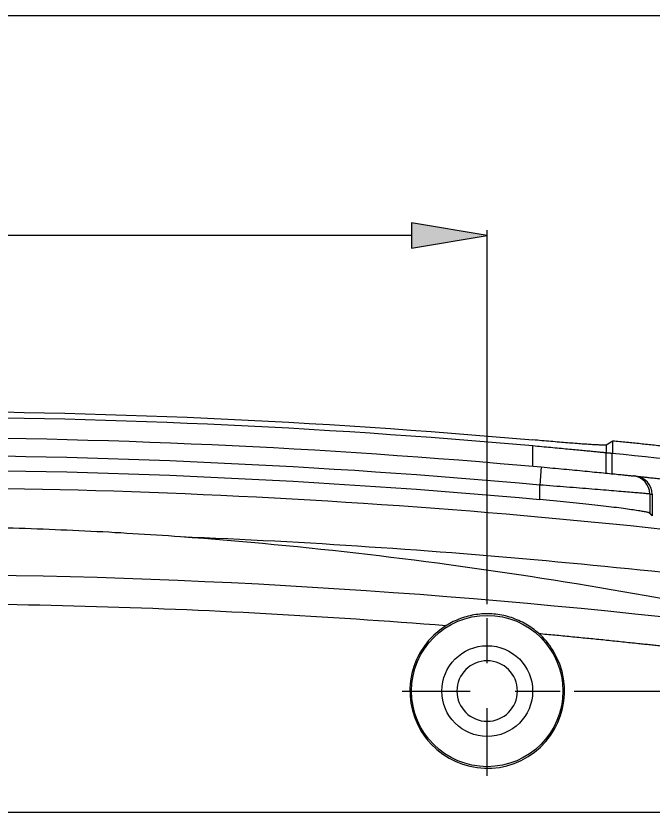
# Model space of a CAD drawing. Header units: inches. Extents: x 0 to 40, y 35.9 to 64.1.
# Drawn here: x 27.098 to 28.512, y 52.563 to 54.334 of the extents above; entities that cross this region are included whole.
import ezdxf

# ---------------------------------------------------------------- set-up
doc = ezdxf.new("R2010")
doc.units = ezdxf.units.IN
doc.header["$MEASUREMENT"] = 0
doc.linetypes.add('AI-Linetype-20', pattern=[0.326414, 0.151181, -0.058411, 0.058411, -0.058411])
doc.linetypes.add('AI-Linetype-21', pattern=[0.326414, 0.151181, -0.058411, 0.058411, -0.058411])
doc.layers.add('2', color=7, linetype='Continuous')

# ---------------------------------------------------------------- blocks, each defined once
blk = doc.blocks.new('block 1932')
at = {"layer": '2', "color": 7, "lineweight": 18, "true_color": 0xffffff}
blk.add_lwpolyline([(28.5124, 53.2705), (28.5124, 53.2227)], dxfattribs=at)
blk = doc.blocks.new('block 1979')
at = {"layer": '2', "color": 7, "lineweight": 18, "true_color": 0xffffff}
blk.add_lwpolyline([(28.2476, 53.3328), (28.2476, 53.3785)], dxfattribs=at)
blk = doc.blocks.new('block 2008')
at = {"layer": '2', "color": 7, "lineweight": 18, "true_color": 0xffffff}
blk.add_lwpolyline([(28.2627, 53.2589), (28.2627, 53.2909)], dxfattribs=at)
blk = doc.blocks.new('block 2009')
at = {"layer": '2', "color": 7, "lineweight": 18, "true_color": 0xffffff}
blk.add_lwpolyline([(28.4251, 53.3616), (28.4251, 53.3896)], dxfattribs=at)
blk = doc.blocks.new('block 2017')
at = {"layer": '2', "color": 7, "lineweight": 18, "true_color": 0xffffff}
blk.add_lwpolyline([(24.9489, 52.5634), (28.6508, 52.5634)], dxfattribs=at)
blk = doc.blocks.new('block 2094')
at = {"layer": '2', "color": 7, "lineweight": 18, "true_color": 0xffffff}
blk.add_lwpolyline([(28.2663, 53.3311), (28.2627, 53.2909)], dxfattribs=at)
blk = doc.blocks.new('block 2195')
at = {"layer": '2', "color": 7, "lineweight": 18, "true_color": 0xffffff}
blk.add_lwpolyline([(28.4105, 53.3174), (28.4105, 53.3631)], dxfattribs=at)
blk = doc.blocks.new('block 2196')
at = {"layer": '2', "color": 7, "lineweight": 18, "true_color": 0xffffff}
blk.add_lwpolyline([(28.4105, 53.38), (28.4105, 53.3631)], dxfattribs=at)
blk = doc.blocks.new('block 2197')
at = {"layer": '2', "color": 7, "lineweight": 18, "true_color": 0xffffff}
blk.add_lwpolyline([(28.5072, 53.2711), (28.5072, 53.2285)], dxfattribs=at)
blk = doc.blocks.new('block 2205')
at = {"layer": '2', "color": 7, "lineweight": 18, "true_color": 0xffffff}
blk.add_lwpolyline([(28.424, 53.316), (28.424, 53.3618)], dxfattribs=at)
blk = doc.blocks.new('block 2273')
at = {"layer": '2', "color": 7, "lineweight": 18, "true_color": 0xffffff}
blk.add_open_spline([(28.3143, 52.8327), (28.3143, 52.9256), (28.239, 53.001), (28.146, 53.001), (28.0531, 53.001), (27.9778, 52.9256), (27.9778, 52.8327), (27.9778, 52.7397), (28.0531, 52.6644), (28.146, 52.6644), (28.239, 52.6644), (28.3143, 52.7397), (28.3143, 52.8327), (28.3143, 52.8327), (28.3143, 52.8327), (28.3143, 52.8327)], degree=3, knots=[0, 0, 0, 0, 1, 1, 1, 2, 2, 2, 3, 3, 3, 4, 4, 4, 5, 5, 5, 5], dxfattribs=at)
blk = doc.blocks.new('block 2303')
at = {"layer": '2', "color": 7, "lineweight": 18, "true_color": 0xffffff}
blk.add_open_spline([(25.3521, 53.3912), (26.3154, 53.4772), (27.2843, 53.4772), (28.2476, 53.3912)], degree=3, dxfattribs=at)
blk = doc.blocks.new('block 2324')
at = {"layer": '2', "color": 7, "lineweight": 18, "true_color": 0xffffff}
blk.add_open_spline([(28.247, 52.8327), (28.247, 52.8884), (28.2018, 52.9336), (28.146, 52.9336), (28.0903, 52.9336), (28.0451, 52.8884), (28.0451, 52.8327), (28.0451, 52.7769), (28.0903, 52.7317), (28.146, 52.7317), (28.2018, 52.7317), (28.247, 52.7769), (28.247, 52.8327), (28.247, 52.8327), (28.247, 52.8327), (28.247, 52.8327)], degree=3, knots=[0, 0, 0, 0, 1, 1, 1, 2, 2, 2, 3, 3, 3, 4, 4, 4, 5, 5, 5, 5], dxfattribs=at)
blk = doc.blocks.new('block 2334')
at = {"layer": '2', "color": 7, "lineweight": 18, "true_color": 0xffffff}
blk.add_open_spline([(28.0551, 52.9784), (27.9746, 52.9282), (27.9501, 52.8223), (28.0003, 52.7418), (28.0505, 52.6612), (28.1565, 52.6367), (28.237, 52.6869), (28.3174, 52.7371), (28.342, 52.8431), (28.2918, 52.9236), (28.2832, 52.9374), (28.2727, 52.9499), (28.2605, 52.9608)], degree=3, knots=[0, 0, 0, 0, 1, 1, 1, 2, 2, 2, 3, 3, 3, 4, 4, 4, 4], dxfattribs=at)
blk = doc.blocks.new('block 2338')
at = {"layer": '2', "color": 7, "lineweight": 18, "true_color": 0xffffff}
blk.add_open_spline([(25.3521, 53.3785), (26.3154, 53.4645), (27.2843, 53.4645), (28.2476, 53.3785)], degree=3, dxfattribs=at)
blk = doc.blocks.new('block 2339')
at = {"layer": '2', "color": 7, "lineweight": 18, "true_color": 0xffffff}
blk.add_open_spline([(25.3334, 53.3311), (26.309, 53.4196), (27.2907, 53.4196), (28.2663, 53.3311)], degree=3, dxfattribs=at)
blk = doc.blocks.new('block 2340')
at = {"layer": '2', "color": 7, "lineweight": 18, "true_color": 0xffffff}
blk.add_open_spline([(28.2627, 53.2909), (27.2895, 53.3792), (26.3103, 53.3792), (25.3371, 53.2909)], degree=3, dxfattribs=at)
blk = doc.blocks.new('block 2369')
at = {"layer": '2', "color": 7, "lineweight": 18, "true_color": 0xffffff}
blk.add_open_spline([(28.424, 53.3618), (28.5554, 53.3486), (28.6866, 53.3338), (28.8176, 53.3174)], degree=3, dxfattribs=at)
blk = doc.blocks.new('block 2371')
at = {"layer": '2', "color": 7, "lineweight": 18, "true_color": 0xffffff}
blk.add_open_spline([(25.3371, 53.2589), (26.3102, 53.3473), (27.2895, 53.3473), (28.2627, 53.2589)], degree=3, dxfattribs=at)
blk = doc.blocks.new('block 2375')
at = {"layer": '2', "color": 7, "lineweight": 18, "true_color": 0xffffff}
blk.add_open_spline([(28.7122, 52.9769), (27.4419, 53.1305), (26.1578, 53.1305), (24.8875, 52.9769)], degree=3, dxfattribs=at)
blk = doc.blocks.new('block 2389')
at = {"layer": '2', "color": 7, "lineweight": 18, "true_color": 0xffffff}
blk.add_open_spline([(28.0787, 52.8327), (28.0787, 52.8698), (28.1088, 52.9), (28.146, 52.9), (28.1832, 52.9), (28.2133, 52.8698), (28.2133, 52.8327), (28.2133, 52.7955), (28.1832, 52.7654), (28.146, 52.7654), (28.1088, 52.7654), (28.0787, 52.7955), (28.0787, 52.8327), (28.0787, 52.8327), (28.0787, 52.8327), (28.0787, 52.8327)], degree=3, knots=[0, 0, 0, 0, 1, 1, 1, 2, 2, 2, 3, 3, 3, 4, 4, 4, 5, 5, 5, 5], dxfattribs=at)
blk = doc.blocks.new('block 2428')
at = {"layer": '2', "color": 7, "lineweight": 18, "true_color": 0xffffff}
blk.add_open_spline([(28.5072, 53.2711), (28.5072, 53.2918), (28.4915, 53.3091), (28.4709, 53.3112)], degree=3, dxfattribs=at)
blk = doc.blocks.new('block 2430')
at = {"layer": '2', "color": 7, "lineweight": 18, "true_color": 0xffffff}
blk.add_open_spline([(28.5124, 53.2705), (28.5124, 53.2912), (28.4967, 53.3086), (28.4762, 53.3107)], degree=3, dxfattribs=at)
blk = doc.blocks.new('block 2438')
at = {"layer": '2', "color": 7, "lineweight": 18, "true_color": 0xffffff}
blk.add_open_spline([(28.4105, 53.38), (28.4154, 53.3832), (28.4202, 53.3864), (28.4251, 53.3896)], degree=3, dxfattribs=at)
blk = doc.blocks.new('block 2565')
at = {"layer": '2', "color": 7, "lineweight": 18, "true_color": 0xffffff}
blk.add_lwpolyline([(26.7998, 53.2858), (26.8396, 53.2856), (26.8793, 53.2853), (26.919, 53.2851), (26.9587, 53.2847), (26.9984, 53.2843), (27.0381, 53.2839), (27.0778, 53.2833), (27.1175, 53.2827), (27.1572, 53.2819), (27.1969, 53.2811), (27.2366, 53.2801), (27.2763, 53.2789), (27.316, 53.2777), (27.3557, 53.2764), (27.3954, 53.275), (27.4351, 53.2734), (27.4747, 53.2718), (27.5144, 53.2701), (27.5541, 53.2683), (27.5937, 53.2664), (27.6334, 53.2645), (27.673, 53.2624), (27.7127, 53.2602), (27.7523, 53.258), (27.792, 53.2556), (27.8316, 53.2531), (27.8712, 53.2506), (27.9108, 53.2479), (27.9504, 53.2451), (27.99, 53.2423), (28.0296, 53.2393), (28.0692, 53.2363), (28.1087, 53.2332), (28.1483, 53.2299), (28.1878, 53.2266), (28.2274, 53.2232), (28.2669, 53.2197), (28.3064, 53.2161), (28.3459, 53.2124), (28.3854, 53.2086), (28.4249, 53.2046), (28.4644, 53.2006), (28.5038, 53.1964), (28.5433, 53.1921), (28.5827, 53.1877), (28.6221, 53.1833), (28.6615, 53.1788), (28.7009, 53.1743), (28.7403, 53.1697), (28.7797, 53.1651)], dxfattribs=at)
blk = doc.blocks.new('block 2576')
at = {"layer": '2', "color": 7, "lineweight": 18, "true_color": 0xffffff}
blk.add_lwpolyline([(28.5072, 53.2285), (28.5068, 53.2287), (28.5063, 53.229), (28.5054, 53.2293), (28.5044, 53.2296), (28.5031, 53.2299), (28.5016, 53.2303), (28.4999, 53.2307), (28.4979, 53.231), (28.4958, 53.2315), (28.4934, 53.2319), (28.4907, 53.2324), (28.4879, 53.2329), (28.4849, 53.2334), (28.4816, 53.2339), (28.4782, 53.2344), (28.4745, 53.235), (28.4707, 53.2355), (28.4667, 53.2361), (28.4624, 53.2367), (28.458, 53.2373), (28.4534, 53.238), (28.4486, 53.2386), (28.4437, 53.2393), (28.4385, 53.2399), (28.4332, 53.2406), (28.4278, 53.2413), (28.4221, 53.242), (28.4163, 53.2427), (28.4104, 53.2434), (28.4043, 53.2442), (28.3981, 53.2449), (28.3918, 53.2456), (28.3853, 53.2464), (28.3787, 53.2471), (28.372, 53.2478), (28.3653, 53.2486), (28.3584, 53.2493), (28.3514, 53.2501), (28.3443, 53.2508), (28.3372, 53.2516), (28.33, 53.2523), (28.3226, 53.2531), (28.3153, 53.2538), (28.3079, 53.2546), (28.3005, 53.2553), (28.293, 53.256), (28.2854, 53.2567), (28.2779, 53.2575), (28.2702, 53.2582), (28.2627, 53.2589)], dxfattribs=at)
blk = doc.blocks.new('block 2627')
at = {"layer": '2', "color": 7, "lineweight": 18, "true_color": 0xffffff}
blk.add_open_spline([(28.5124, 53.2227), (28.5123, 53.2228), (28.5122, 53.2229), (28.5122, 53.2229), (28.5121, 53.223), (28.512, 53.2232), (28.512, 53.2232), (28.5119, 53.2233), (28.5117, 53.2234), (28.5117, 53.2234), (28.5116, 53.2235), (28.5115, 53.2236), (28.5115, 53.2236), (28.5114, 53.2237), (28.5113, 53.2238), (28.5113, 53.2238), (28.5112, 53.224), (28.5111, 53.2241), (28.5111, 53.2241), (28.511, 53.2242), (28.5109, 53.2243), (28.5109, 53.2243), (28.5108, 53.2244), (28.5107, 53.2246), (28.5107, 53.2246), (28.5106, 53.2247), (28.5105, 53.2248), (28.5105, 53.2248), (28.5104, 53.2249), (28.5103, 53.225), (28.5103, 53.225), (28.5102, 53.2251), (28.5101, 53.2252), (28.5101, 53.2252), (28.51, 53.2253), (28.5099, 53.2255), (28.5099, 53.2255), (28.5097, 53.2256), (28.5096, 53.2257), (28.5096, 53.2257), (28.5095, 53.2258), (28.5094, 53.2259), (28.5094, 53.2259), (28.5093, 53.2261), (28.5092, 53.2262), (28.5092, 53.2262), (28.5091, 53.2263), (28.509, 53.2264), (28.509, 53.2264), (28.5089, 53.2265), (28.5088, 53.2266), (28.5088, 53.2266), (28.5087, 53.2267), (28.5086, 53.2269), (28.5086, 53.2269), (28.5085, 53.227), (28.5084, 53.2271), (28.5084, 53.2271), (28.5083, 53.2272), (28.5082, 53.2273), (28.5082, 53.2273), (28.5081, 53.2274), (28.508, 53.2276), (28.508, 53.2276), (28.5079, 53.2277), (28.5078, 53.2278), (28.5078, 53.2278), (28.5077, 53.2279), (28.5076, 53.228), (28.5076, 53.228), (28.5075, 53.2281), (28.5074, 53.2282), (28.5074, 53.2282), (28.5073, 53.2284), (28.5072, 53.2285), (28.5072, 53.2285)], degree=3, knots=[0, 0, 0, 0, 1, 1, 1, 2, 2, 2, 3, 3, 3, 4, 4, 4, 5, 5, 5, 6, 6, 6, 7, 7, 7, 8, 8, 8, 9, 9, 9, 10, 10, 10, 11, 11, 11, 12, 12, 12, 13, 13, 13, 14, 14, 14, 15, 15, 15, 16, 16, 16, 17, 17, 17, 18, 18, 18, 19, 19, 19, 20, 20, 20, 21, 21, 21, 22, 22, 22, 23, 23, 23, 24, 24, 24, 25, 25, 25, 25], dxfattribs=at)
blk = doc.blocks.new('block 2648')
at = {"layer": '2', "color": 7, "lineweight": 18, "true_color": 0xffffff}
blk.add_lwpolyline([(26.7998, 53.0282), (26.825, 53.0282), (26.8501, 53.0281), (26.8753, 53.028), (26.9004, 53.0279), (26.9255, 53.0277), (26.9506, 53.0275), (26.9758, 53.0272), (27.0009, 53.0269), (27.026, 53.0266), (27.0512, 53.0262), (27.0763, 53.0258), (27.1014, 53.0253), (27.1265, 53.0248), (27.1517, 53.0243), (27.1768, 53.0237), (27.2019, 53.0231), (27.227, 53.0224), (27.2522, 53.0217), (27.2773, 53.021), (27.3024, 53.0202), (27.3275, 53.0194), (27.3526, 53.0186), (27.3777, 53.0177), (27.4028, 53.0167), (27.428, 53.0157), (27.4531, 53.0147), (27.4782, 53.0137), (27.5033, 53.0126), (27.5284, 53.0115), (27.5535, 53.0103), (27.5786, 53.0091), (27.6037, 53.0078), (27.6288, 53.0065), (27.6539, 53.0052), (27.679, 53.0038), (27.7041, 53.0024), (27.7292, 53.0009), (27.7543, 52.9995), (27.7794, 52.9979), (27.8044, 52.9964), (27.8295, 52.9947), (27.8546, 52.9931), (27.8796, 52.9914), (27.9047, 52.9897), (27.9298, 52.9879), (27.9548, 52.9861), (27.9799, 52.9842), (28.005, 52.9823), (28.0301, 52.9804), (28.0551, 52.9784)], dxfattribs=at)
blk = doc.blocks.new('block 2658')
at = {"layer": '2', "color": 7, "lineweight": 18, "true_color": 0xffffff}
blk.add_lwpolyline([(28.2605, 52.9608), (28.2649, 52.9604), (28.2694, 52.9599), (28.2738, 52.9595), (28.2783, 52.9591), (28.2827, 52.9587), (28.2872, 52.9583), (28.2916, 52.9579), (28.2961, 52.9575), (28.3005, 52.957), (28.3049, 52.9566), (28.3094, 52.9562), (28.3138, 52.9558), (28.3183, 52.9553), (28.3227, 52.9549), (28.3272, 52.9545), (28.3316, 52.954), (28.336, 52.9536), (28.3405, 52.9532), (28.3449, 52.9527), (28.3494, 52.9523), (28.3538, 52.9519), (28.3583, 52.9514), (28.3627, 52.951), (28.3671, 52.9506), (28.3716, 52.9501), (28.376, 52.9497), (28.3805, 52.9492), (28.3849, 52.9488), (28.3893, 52.9483), (28.3938, 52.9479), (28.3982, 52.9474), (28.4027, 52.947), (28.4071, 52.9465), (28.4115, 52.9461), (28.416, 52.9456), (28.4204, 52.9452), (28.4249, 52.9447), (28.4293, 52.9443), (28.4338, 52.9438), (28.4382, 52.9433), (28.4426, 52.9429), (28.447, 52.9424), (28.4515, 52.942), (28.4559, 52.9415), (28.4604, 52.941), (28.4648, 52.9406), (28.4693, 52.9401), (28.4737, 52.9396), (28.4781, 52.9392), (28.4826, 52.9387)], dxfattribs=at)
blk = doc.blocks.new('block 2674')
at = {"layer": '2', "color": 7, "lineweight": 18, "true_color": 0xffffff}
blk.add_lwpolyline([(28.4826, 52.9387), (28.4858, 52.9383), (28.4891, 52.938), (28.4924, 52.9376), (28.4957, 52.9373), (28.4989, 52.9369), (28.5022, 52.9366), (28.5054, 52.9362), (28.5087, 52.9359), (28.512, 52.9355), (28.5153, 52.9352), (28.5185, 52.9348), (28.5218, 52.9344), (28.525, 52.9341), (28.5283, 52.9337), (28.5316, 52.9334), (28.5349, 52.933), (28.5381, 52.9327), (28.5414, 52.9323), (28.5446, 52.9319), (28.5479, 52.9316), (28.5512, 52.9312), (28.5545, 52.9308), (28.5577, 52.9305), (28.561, 52.9301), (28.5643, 52.9298), (28.5675, 52.9294), (28.5708, 52.929), (28.5741, 52.9287), (28.5773, 52.9283), (28.5806, 52.9279), (28.5839, 52.9276), (28.5871, 52.9272), (28.5904, 52.9268), (28.5937, 52.9264), (28.5969, 52.9261), (28.6002, 52.9257), (28.6035, 52.9253), (28.6067, 52.9249), (28.61, 52.9246), (28.6133, 52.9242), (28.6165, 52.9238), (28.6198, 52.9234), (28.6231, 52.9231), (28.6263, 52.9227), (28.6296, 52.9223), (28.6328, 52.9219), (28.6361, 52.9215), (28.6394, 52.9212), (28.6427, 52.9208), (28.6459, 52.9204)], dxfattribs=at)
blk = doc.blocks.new('block 2679')
at = {"layer": '2', "color": 7, "lineweight": 18, "true_color": 0xffffff}
blk.add_lwpolyline([(28.2605, 52.9608), (28.2571, 52.9637), (28.2537, 52.9665), (28.2502, 52.9693), (28.2467, 52.9719), (28.2431, 52.9745), (28.2394, 52.9769), (28.2357, 52.9793), (28.2319, 52.9815), (28.228, 52.9837), (28.2241, 52.9857), (28.2202, 52.9877), (28.2162, 52.9895), (28.2121, 52.9913), (28.2081, 52.9929), (28.2039, 52.9945), (28.1998, 52.9959), (28.1955, 52.9972), (28.1913, 52.9985), (28.187, 52.9996), (28.1827, 53.0006), (28.1783, 53.0015), (28.174, 53.0023), (28.1696, 53.0029), (28.1652, 53.0035), (28.1608, 53.0039), (28.1563, 53.0043), (28.1519, 53.0045), (28.1474, 53.0046), (28.143, 53.0045), (28.1386, 53.0044), (28.1341, 53.0041), (28.1298, 53.0038), (28.1253, 53.0033), (28.121, 53.0027), (28.1166, 53.002), (28.1123, 53.0012), (28.108, 53.0003), (28.1037, 52.9992), (28.0994, 52.9981), (28.0952, 52.9968), (28.091, 52.9955), (28.0869, 52.994), (28.0828, 52.9924), (28.0787, 52.9907), (28.0746, 52.9889), (28.0706, 52.987), (28.0667, 52.9851), (28.0628, 52.9829), (28.0589, 52.9807), (28.0551, 52.9784)], dxfattribs=at)
blk = doc.blocks.new('block 2705')
at = {"layer": '2', "color": 7, "lineweight": 18, "true_color": 0xffffff}
blk.add_lwpolyline([(28.5072, 53.2711), (28.5068, 53.2711), (28.5063, 53.2711), (28.5054, 53.2712), (28.5044, 53.2713), (28.5031, 53.2714), (28.5016, 53.2715), (28.4999, 53.2717), (28.4979, 53.2719), (28.4958, 53.2721), (28.4934, 53.2723), (28.4907, 53.2725), (28.4879, 53.2727), (28.4848, 53.273), (28.4816, 53.2733), (28.4782, 53.2736), (28.4745, 53.2739), (28.4706, 53.2742), (28.4666, 53.2745), (28.4624, 53.2749), (28.458, 53.2753), (28.4534, 53.2756), (28.4486, 53.2761), (28.4436, 53.2765), (28.4384, 53.2769), (28.4331, 53.2774), (28.4277, 53.2778), (28.422, 53.2783), (28.4162, 53.2787), (28.4103, 53.2792), (28.4042, 53.2797), (28.398, 53.2802), (28.3917, 53.2807), (28.3852, 53.2813), (28.3786, 53.2818), (28.3719, 53.2823), (28.3652, 53.2829), (28.3583, 53.2834), (28.3513, 53.284), (28.3442, 53.2846), (28.3371, 53.2851), (28.3299, 53.2857), (28.3226, 53.2863), (28.3153, 53.2868), (28.3079, 53.2874), (28.3004, 53.288), (28.2929, 53.2886), (28.2854, 53.2892), (28.2778, 53.2897), (28.2702, 53.2903), (28.2627, 53.2909)], dxfattribs=at)
blk = doc.blocks.new('block 2710')
at = {"layer": '2', "color": 7, "lineweight": 18, "true_color": 0xffffff}
blk.add_open_spline([(28.5072, 53.2711), (28.5073, 53.2711), (28.5074, 53.271), (28.5074, 53.271), (28.5075, 53.271), (28.5076, 53.271), (28.5076, 53.271), (28.5077, 53.271), (28.5078, 53.271), (28.5078, 53.271), (28.5079, 53.271), (28.508, 53.271), (28.508, 53.271), (28.5081, 53.271), (28.5082, 53.271), (28.5082, 53.271), (28.5083, 53.2709), (28.5084, 53.2709), (28.5084, 53.2709), (28.5085, 53.2709), (28.5086, 53.2709), (28.5086, 53.2709), (28.5087, 53.2709), (28.5088, 53.2709), (28.5088, 53.2709), (28.5089, 53.2709), (28.509, 53.2709), (28.509, 53.2709), (28.5091, 53.2709), (28.5092, 53.2709), (28.5092, 53.2709), (28.5093, 53.2708), (28.5094, 53.2708), (28.5094, 53.2708), (28.5095, 53.2708), (28.5096, 53.2708), (28.5096, 53.2708), (28.5097, 53.2708), (28.5099, 53.2708), (28.5099, 53.2708), (28.51, 53.2708), (28.5101, 53.2708), (28.5101, 53.2708), (28.5102, 53.2708), (28.5103, 53.2708), (28.5103, 53.2708), (28.5104, 53.2707), (28.5105, 53.2707), (28.5105, 53.2707), (28.5106, 53.2707), (28.5107, 53.2707), (28.5107, 53.2707), (28.5108, 53.2707), (28.5109, 53.2707), (28.5109, 53.2707), (28.511, 53.2707), (28.5111, 53.2707), (28.5111, 53.2707), (28.5112, 53.2707), (28.5113, 53.2706), (28.5113, 53.2706), (28.5114, 53.2706), (28.5115, 53.2706), (28.5115, 53.2706), (28.5116, 53.2706), (28.5117, 53.2706), (28.5117, 53.2706), (28.5119, 53.2706), (28.512, 53.2706), (28.512, 53.2706), (28.5121, 53.2706), (28.5122, 53.2705), (28.5122, 53.2705), (28.5123, 53.2705), (28.5124, 53.2705), (28.5124, 53.2705)], degree=3, knots=[0, 0, 0, 0, 1, 1, 1, 2, 2, 2, 3, 3, 3, 4, 4, 4, 5, 5, 5, 6, 6, 6, 7, 7, 7, 8, 8, 8, 9, 9, 9, 10, 10, 10, 11, 11, 11, 12, 12, 12, 13, 13, 13, 14, 14, 14, 15, 15, 15, 16, 16, 16, 17, 17, 17, 18, 18, 18, 19, 19, 19, 20, 20, 20, 21, 21, 21, 22, 22, 22, 23, 23, 23, 24, 24, 24, 25, 25, 25, 25], dxfattribs=at)
blk = doc.blocks.new('block 2757')
at = {"layer": '2', "color": 7, "lineweight": 18, "true_color": 0xffffff}
blk.add_lwpolyline([(28.4251, 53.3896), (28.429, 53.3892), (28.4328, 53.3888), (28.4366, 53.3884), (28.4405, 53.388), (28.4443, 53.3876), (28.4482, 53.3872), (28.452, 53.3869), (28.4559, 53.3865), (28.4597, 53.3861), (28.4636, 53.3857), (28.4674, 53.3853), (28.4712, 53.3849), (28.4751, 53.3845), (28.4789, 53.3841), (28.4828, 53.3837), (28.4866, 53.3833), (28.4905, 53.3829), (28.4943, 53.3825), (28.4981, 53.3821), (28.502, 53.3817), (28.5058, 53.3813), (28.5096, 53.3809), (28.5135, 53.3805), (28.5173, 53.3801), (28.5212, 53.3797), (28.525, 53.3792), (28.5289, 53.3788), (28.5327, 53.3784), (28.5366, 53.378), (28.5404, 53.3776), (28.5442, 53.3772), (28.5481, 53.3768), (28.5519, 53.3764), (28.5557, 53.3759), (28.5596, 53.3755), (28.5634, 53.3751), (28.5673, 53.3747), (28.5711, 53.3743), (28.575, 53.3739), (28.5788, 53.3734), (28.5826, 53.373), (28.5865, 53.3726), (28.5903, 53.3722), (28.5942, 53.3717), (28.598, 53.3713), (28.6018, 53.3709), (28.6057, 53.3705), (28.6095, 53.37), (28.6133, 53.3696), (28.6172, 53.3692)], dxfattribs=at)
blk = doc.blocks.new('block 2758')
at = {"layer": '2', "color": 7, "lineweight": 18, "true_color": 0xffffff}
blk.add_lwpolyline([(28.4105, 53.38), (28.4103, 53.3799), (28.4098, 53.3798), (28.4093, 53.3798), (28.4085, 53.3797), (28.4077, 53.3797), (28.4066, 53.3796), (28.4054, 53.3796), (28.4041, 53.3796), (28.4026, 53.3796), (28.401, 53.3797), (28.3992, 53.3797), (28.3973, 53.3798), (28.3953, 53.3799), (28.3931, 53.38), (28.3908, 53.3801), (28.3883, 53.3802), (28.3858, 53.3803), (28.3831, 53.3805), (28.3802, 53.3807), (28.3773, 53.3808), (28.3742, 53.381), (28.371, 53.3812), (28.3677, 53.3815), (28.3643, 53.3817), (28.3607, 53.3819), (28.3571, 53.3822), (28.3533, 53.3825), (28.3495, 53.3828), (28.3456, 53.3831), (28.3415, 53.3834), (28.3374, 53.3837), (28.3332, 53.384), (28.3289, 53.3844), (28.3245, 53.3847), (28.3201, 53.3851), (28.3155, 53.3854), (28.311, 53.3858), (28.3064, 53.3862), (28.3017, 53.3866), (28.2969, 53.387), (28.2921, 53.3874), (28.2873, 53.3878), (28.2824, 53.3882), (28.2775, 53.3886), (28.2726, 53.389), (28.2676, 53.3895), (28.2626, 53.3899), (28.2576, 53.3904), (28.2526, 53.3908), (28.2476, 53.3912)], dxfattribs=at)
blk = doc.blocks.new('block 2759')
at = {"layer": '2', "color": 7, "lineweight": 18, "true_color": 0xffffff}
blk.add_lwpolyline([(28.4105, 53.3631), (28.4108, 53.3631), (28.411, 53.363), (28.4113, 53.363), (28.4116, 53.363), (28.4119, 53.363), (28.4122, 53.3629), (28.4124, 53.3629), (28.4127, 53.3629), (28.4129, 53.3629), (28.4132, 53.3628), (28.4135, 53.3628), (28.4138, 53.3628), (28.414, 53.3628), (28.4143, 53.3627), (28.4146, 53.3627), (28.4148, 53.3627), (28.4151, 53.3626), (28.4154, 53.3626), (28.4156, 53.3626), (28.4159, 53.3626), (28.4162, 53.3625), (28.4165, 53.3625), (28.4167, 53.3625), (28.417, 53.3625), (28.4173, 53.3624), (28.4175, 53.3624), (28.4178, 53.3624), (28.4181, 53.3623), (28.4184, 53.3623), (28.4186, 53.3623), (28.4189, 53.3623), (28.4191, 53.3622), (28.4194, 53.3622), (28.4197, 53.3622), (28.42, 53.3622), (28.4202, 53.3621), (28.4205, 53.3621), (28.4208, 53.3621), (28.421, 53.362), (28.4213, 53.362), (28.4216, 53.362), (28.4219, 53.362), (28.4221, 53.3619), (28.4224, 53.3619), (28.4227, 53.3619), (28.4229, 53.3619), (28.4232, 53.3618), (28.4235, 53.3618), (28.4237, 53.3618), (28.424, 53.3618)], dxfattribs=at)
blk = doc.blocks.new('block 2760')
at = {"layer": '2', "color": 7, "lineweight": 18, "true_color": 0xffffff}
blk.add_lwpolyline([(28.2476, 53.3785), (28.2526, 53.378), (28.2576, 53.3776), (28.2626, 53.3771), (28.2676, 53.3767), (28.2726, 53.3762), (28.2775, 53.3758), (28.2824, 53.3753), (28.2873, 53.3749), (28.2921, 53.3744), (28.2969, 53.374), (28.3016, 53.3736), (28.3063, 53.3731), (28.3109, 53.3727), (28.3155, 53.3723), (28.32, 53.3718), (28.3244, 53.3714), (28.3288, 53.371), (28.3331, 53.3706), (28.3373, 53.3702), (28.3414, 53.3698), (28.3455, 53.3694), (28.3494, 53.3691), (28.3533, 53.3687), (28.357, 53.3683), (28.3607, 53.368), (28.3642, 53.3676), (28.3676, 53.3673), (28.371, 53.367), (28.3742, 53.3667), (28.3773, 53.3664), (28.3802, 53.3661), (28.383, 53.3658), (28.3857, 53.3655), (28.3883, 53.3653), (28.3908, 53.365), (28.3931, 53.3648), (28.3952, 53.3646), (28.3973, 53.3644), (28.3992, 53.3642), (28.401, 53.364), (28.4026, 53.3639), (28.4041, 53.3637), (28.4054, 53.3636), (28.4066, 53.3635), (28.4076, 53.3634), (28.4085, 53.3633), (28.4093, 53.3632), (28.4098, 53.3632), (28.4103, 53.3631), (28.4105, 53.3631)], dxfattribs=at)
blk = doc.blocks.new('block 2761')
at = {"layer": '2', "color": 7, "lineweight": 18, "true_color": 0xffffff}
blk.add_open_spline([(28.4762, 53.3107), (28.4761, 53.3107), (28.476, 53.3107), (28.476, 53.3107), (28.4759, 53.3107), (28.4757, 53.3108), (28.4757, 53.3108), (28.4756, 53.3108), (28.4755, 53.3108), (28.4755, 53.3108), (28.4754, 53.3108), (28.4753, 53.3108), (28.4753, 53.3108), (28.4752, 53.3108), (28.4751, 53.3108), (28.4751, 53.3108), (28.475, 53.3108), (28.4749, 53.3108), (28.4749, 53.3108), (28.4748, 53.3108), (28.4747, 53.3109), (28.4747, 53.3109), (28.4746, 53.3109), (28.4745, 53.3109), (28.4745, 53.3109), (28.4744, 53.3109), (28.4743, 53.3109), (28.4743, 53.3109), (28.4742, 53.3109), (28.4741, 53.3109), (28.4741, 53.3109), (28.474, 53.3109), (28.4739, 53.3109), (28.4739, 53.3109), (28.4737, 53.3109), (28.4736, 53.311), (28.4736, 53.311), (28.4735, 53.311), (28.4734, 53.311), (28.4734, 53.311), (28.4733, 53.311), (28.4732, 53.311), (28.4732, 53.311), (28.4731, 53.311), (28.473, 53.311), (28.473, 53.311), (28.4729, 53.311), (28.4728, 53.311), (28.4728, 53.311), (28.4727, 53.3111), (28.4726, 53.3111), (28.4726, 53.3111), (28.4725, 53.3111), (28.4724, 53.3111), (28.4724, 53.3111), (28.4723, 53.3111), (28.4722, 53.3111), (28.4722, 53.3111), (28.4721, 53.3111), (28.472, 53.3111), (28.472, 53.3111), (28.4719, 53.3111), (28.4718, 53.3111), (28.4718, 53.3111), (28.4717, 53.3112), (28.4716, 53.3112), (28.4716, 53.3112), (28.4715, 53.3112), (28.4714, 53.3112), (28.4714, 53.3112), (28.4713, 53.3112), (28.4712, 53.3112), (28.4712, 53.3112), (28.471, 53.3112), (28.4709, 53.3112), (28.4709, 53.3112)], degree=3, knots=[0, 0, 0, 0, 1, 1, 1, 2, 2, 2, 3, 3, 3, 4, 4, 4, 5, 5, 5, 6, 6, 6, 7, 7, 7, 8, 8, 8, 9, 9, 9, 10, 10, 10, 11, 11, 11, 12, 12, 12, 13, 13, 13, 14, 14, 14, 15, 15, 15, 16, 16, 16, 17, 17, 17, 18, 18, 18, 19, 19, 19, 20, 20, 20, 21, 21, 21, 22, 22, 22, 23, 23, 23, 24, 24, 24, 25, 25, 25, 25], dxfattribs=at)
blk = doc.blocks.new('block 2762')
at = {"layer": '2', "color": 7, "lineweight": 18, "true_color": 0xffffff}
blk.add_lwpolyline([(28.2663, 53.3311), (28.2727, 53.3305), (28.279, 53.33), (28.2853, 53.3294), (28.2916, 53.3288), (28.2979, 53.3282), (28.3041, 53.3276), (28.3103, 53.3271), (28.3164, 53.3265), (28.3225, 53.3259), (28.3285, 53.3253), (28.3345, 53.3248), (28.3404, 53.3242), (28.3462, 53.3237), (28.352, 53.3231), (28.3576, 53.3226), (28.3632, 53.322), (28.3687, 53.3215), (28.3742, 53.321), (28.3795, 53.3204), (28.3846, 53.3199), (28.3897, 53.3194), (28.3947, 53.319), (28.3995, 53.3185), (28.4043, 53.318), (28.4088, 53.3175), (28.4133, 53.3171), (28.4176, 53.3167), (28.4218, 53.3162), (28.4258, 53.3158), (28.4297, 53.3155), (28.4334, 53.3151), (28.4369, 53.3147), (28.4403, 53.3144), (28.4435, 53.3141), (28.4466, 53.3137), (28.4495, 53.3134), (28.4522, 53.3132), (28.4548, 53.3129), (28.4571, 53.3127), (28.4593, 53.3124), (28.4613, 53.3122), (28.4632, 53.312), (28.4648, 53.3119), (28.4663, 53.3117), (28.4676, 53.3116), (28.4686, 53.3115), (28.4695, 53.3114), (28.4702, 53.3113), (28.4707, 53.3113), (28.4709, 53.3112)], dxfattribs=at)
blk = doc.blocks.new('block 2763')
at = {"layer": '2', "color": 7, "lineweight": 18, "true_color": 0xffffff}
blk.add_lwpolyline([(28.4762, 53.3107), (28.4764, 53.3107), (28.4767, 53.3106), (28.4772, 53.3106), (28.4778, 53.3105), (28.4786, 53.3104), (28.4795, 53.3104), (28.4806, 53.3102), (28.4818, 53.3101), (28.4831, 53.31), (28.4846, 53.3098), (28.4862, 53.3096), (28.4879, 53.3095), (28.4897, 53.3093), (28.4917, 53.3091), (28.4938, 53.3089), (28.496, 53.3086), (28.4984, 53.3084), (28.5008, 53.3081), (28.5034, 53.3079), (28.5061, 53.3076), (28.5089, 53.3073), (28.5118, 53.307), (28.5148, 53.3066), (28.5179, 53.3063), (28.5212, 53.306), (28.5245, 53.3056), (28.5279, 53.3052), (28.5314, 53.3049), (28.535, 53.3045), (28.5387, 53.3041), (28.5425, 53.3037), (28.5463, 53.3033), (28.5503, 53.3028), (28.5543, 53.3024), (28.5583, 53.3019), (28.5624, 53.3015), (28.5666, 53.301), (28.5708, 53.3006), (28.5751, 53.3001), (28.5794, 53.2996), (28.5838, 53.2991), (28.5882, 53.2987), (28.5927, 53.2982), (28.5972, 53.2977), (28.6017, 53.2972), (28.6062, 53.2967), (28.6108, 53.2961), (28.6154, 53.2956), (28.62, 53.2951), (28.6245, 53.2946)], dxfattribs=at)
blk = doc.blocks.new('block 2817')
at = {"layer": '2', "color": 7, "lineweight": 18, "true_color": 0xffffff}
blk.add_lwpolyline([(27.4641, 53.1764), (27.4904, 53.1753), (27.5167, 53.1742), (27.5429, 53.173), (27.5692, 53.1718), (27.5954, 53.1705), (27.6216, 53.1692), (27.6479, 53.1678), (27.6741, 53.1665), (27.7004, 53.165), (27.7266, 53.1635), (27.7529, 53.162), (27.7791, 53.1605), (27.8053, 53.1589), (27.8315, 53.1572), (27.8578, 53.1555), (27.884, 53.1538), (27.9102, 53.152), (27.9364, 53.1502), (27.9626, 53.1484), (27.9888, 53.1465), (28.015, 53.1445), (28.0412, 53.1425), (28.0674, 53.1405), (28.0936, 53.1385), (28.1198, 53.1363), (28.146, 53.1342), (28.1721, 53.132), (28.1983, 53.1298), (28.2245, 53.1275), (28.2506, 53.1252), (28.2768, 53.1228), (28.303, 53.1204), (28.3291, 53.118), (28.3553, 53.1155), (28.3814, 53.1129), (28.4075, 53.1104), (28.4337, 53.1077), (28.4598, 53.1051), (28.4859, 53.1024), (28.512, 53.0997), (28.5381, 53.0969), (28.5643, 53.0941), (28.5903, 53.0912), (28.6164, 53.0883), (28.6425, 53.0853), (28.6686, 53.0823), (28.6947, 53.0793), (28.7208, 53.0762), (28.7468, 53.0731), (28.7729, 53.07)], dxfattribs=at)
blk = doc.blocks.new('block 2818')
at = {"layer": '2', "color": 7, "lineweight": 18, "true_color": 0xffffff}
blk.add_lwpolyline([(26.7998, 53.2002), (26.8131, 53.2002), (26.8264, 53.2002), (26.8397, 53.2001), (26.853, 53.2), (26.8663, 53.1999), (26.8796, 53.1998), (26.8929, 53.1997), (26.9062, 53.1995), (26.9195, 53.1994), (26.9328, 53.1992), (26.9461, 53.199), (26.9594, 53.1988), (26.9727, 53.1985), (26.986, 53.1983), (26.9993, 53.198), (27.0126, 53.1977), (27.0259, 53.1974), (27.0392, 53.197), (27.0525, 53.1967), (27.0658, 53.1963), (27.0791, 53.1959), (27.0924, 53.1955), (27.1056, 53.1951), (27.1189, 53.1947), (27.1322, 53.1942), (27.1455, 53.1937), (27.1588, 53.1932), (27.1721, 53.1927), (27.1854, 53.1922), (27.1986, 53.1916), (27.2119, 53.191), (27.2252, 53.1904), (27.2385, 53.1898), (27.2518, 53.1892), (27.2651, 53.1885), (27.2783, 53.1879), (27.2916, 53.1872), (27.3049, 53.1865), (27.3182, 53.1857), (27.3315, 53.185), (27.3447, 53.1842), (27.358, 53.1834), (27.3712, 53.1826), (27.3845, 53.1818), (27.3978, 53.1809), (27.4111, 53.1801), (27.4243, 53.1792), (27.4376, 53.1783), (27.4509, 53.1773), (27.4641, 53.1764)], dxfattribs=at)
blk = doc.blocks.new('block 2822')
at = {"layer": '2', "color": 7, "lineweight": 18, "true_color": 0xffffff}
blk.add_lwpolyline([(27.4641, 53.1764), (27.4902, 53.1745), (27.5162, 53.1725), (27.5422, 53.1704), (27.5682, 53.1682), (27.5943, 53.166), (27.6203, 53.1637), (27.6462, 53.1614), (27.6722, 53.1589), (27.6982, 53.1564), (27.7242, 53.1539), (27.7501, 53.1512), (27.7761, 53.1485), (27.802, 53.1457), (27.828, 53.1429), (27.8539, 53.1399), (27.8798, 53.1369), (27.9057, 53.1339), (27.9316, 53.1307), (27.9575, 53.1275), (27.9834, 53.1243), (28.0093, 53.1209), (28.0352, 53.1176), (28.061, 53.1141), (28.0869, 53.1105), (28.1127, 53.1069), (28.1385, 53.1033), (28.1643, 53.0995), (28.1901, 53.0957), (28.216, 53.0918), (28.2417, 53.0879), (28.2675, 53.0839), (28.2933, 53.0799), (28.319, 53.0757), (28.3448, 53.0716), (28.3705, 53.0673), (28.3962, 53.063), (28.4219, 53.0586), (28.4476, 53.0542), (28.4733, 53.0497), (28.499, 53.0451), (28.5247, 53.0405), (28.5503, 53.0358), (28.576, 53.0311), (28.6016, 53.0263), (28.6272, 53.0214), (28.6529, 53.0165), (28.6785, 53.0115), (28.7041, 53.0064), (28.7296, 53.0013), (28.7552, 52.9962)], dxfattribs=at)
blk = doc.blocks.new('block 3305')
at = {"layer": '2', "color": 1, "linetype": 'AI-Linetype-20', "lineweight": 18, "true_color": 0xff0000}
blk.add_lwpolyline([(27.9571, 52.8327), (28.335, 52.8327)], dxfattribs=at)
blk = doc.blocks.new('block 3306')
at = {"layer": '2', "color": 1, "linetype": 'AI-Linetype-21', "lineweight": 18, "true_color": 0xff0000}
blk.add_lwpolyline([(28.146, 52.6437), (28.146, 53.0217)], dxfattribs=at)
blk = doc.blocks.new('block 3514')
at = {"color": 5, "lineweight": 18, "true_color": 0x0000ff}
blk.add_lwpolyline([(25.4537, 53.022), (25.4537, 53.8582)], dxfattribs=at)
blk = doc.blocks.new('block 3515')
at = {"color": 5, "lineweight": 18, "true_color": 0x0000ff}
blk.add_lwpolyline([(28.146, 53.0259), (28.146, 53.8582)], dxfattribs=at)
blk = doc.blocks.new('block 3516')
at = {"color": 5, "lineweight": 18, "true_color": 0x0000ff}
blk.add_lwpolyline([(25.6219, 53.8461), (26.5414, 53.8461)], dxfattribs=at)
blk = doc.blocks.new('block 3517')
at = {"color": 5, "lineweight": 18, "true_color": 0x0000ff}
blk.add_lwpolyline([(27.9778, 53.8461), (27.0583, 53.8461)], dxfattribs=at)
blk = doc.blocks.new('block 3518')
at = {"true_color": 0x0000ff}
h = blk.add_hatch(color=5, dxfattribs=at)
h.dxf.hatch_style = 2
h.paths.add_polyline_path([(25.6219, 53.8741), (25.6219, 53.818), (25.4537, 53.8461)])
at = {"lineweight": 0}
blk.add_lwpolyline([(25.6219, 53.8741), (25.6219, 53.818), (25.4537, 53.8461), (25.6219, 53.8741)], dxfattribs=at)
blk = doc.blocks.new('block 3519')
at = {"true_color": 0x0000ff}
h = blk.add_hatch(color=5, dxfattribs=at)
h.dxf.hatch_style = 2
h.paths.add_polyline_path([(27.9778, 53.8741), (27.9778, 53.818), (28.146, 53.8461)])
at = {"lineweight": 0}
blk.add_lwpolyline([(27.9778, 53.8741), (27.9778, 53.818), (28.146, 53.8461), (27.9778, 53.8741)], dxfattribs=at)
blk = doc.blocks.new('block 3520')
at = {"color": 4, "true_color": 0x00ffff, "insert": (26.4933, 53.6795), "char_height": 0.336544, "attachment_point": 7}
blk.add_mtext('\\fTxt|b0|i0|c0|p34;\\W1;40', dxfattribs=at)
blk = doc.blocks.new('block 3521')
at = {"lineweight": 0}
blk.add_lwpolyline([(25.4537, 53.0178), (25.4537, 53.0178)], dxfattribs=at)
blk = doc.blocks.new('block 3522')
at = {"lineweight": 0}
blk.add_lwpolyline([(28.146, 53.0217), (28.146, 53.0217)], dxfattribs=at)
blk = doc.blocks.new('block 3523')
at = {"lineweight": 0}
blk.add_lwpolyline([(28.146, 53.8461), (28.146, 53.8461)], dxfattribs=at)
blk = doc.blocks.new('block 3513')
for name in ['block 3520', 'block 3518', 'block 3519', 'block 3514', 'block 3515', 'block 3516', 'block 3517', 'block 3523', 'block 3521', 'block 3522']:
    blk.add_blockref(name, (0, 0))
blk = doc.blocks.new('block 3528')
at = {"color": 5, "lineweight": 18, "true_color": 0x0000ff}
blk.add_lwpolyline([(28.6508, 54.3344), (27.0583, 54.3344)], dxfattribs=at)
blk = doc.blocks.new('block 3524')
blk.add_blockref('block 3528', (0, 0))
blk = doc.blocks.new('block 3646')
at = {"color": 5, "lineweight": 18, "true_color": 0x0000ff}
blk.add_lwpolyline([(28.3392, 52.8327), (30.183, 52.8327)], dxfattribs=at)
blk = doc.blocks.new('block 3653')
at = {"lineweight": 0}
blk.add_lwpolyline([(28.335, 52.8327), (28.335, 52.8327)], dxfattribs=at)
blk = doc.blocks.new('block 3645')
for name in ['block 3653', 'block 3646']:
    blk.add_blockref(name, (0, 0))

msp = doc.modelspace()

# ---------------------------------------------------------------- block references
for name in ['block 3524', 'block 3513', 'block 3645']:
    msp.add_blockref(name, (0, 0))
at = {"layer": '2'}
for name in ['block 2303', 'block 2338', 'block 2339', 'block 2340', 'block 2758', 'block 1979', 'block 2760', 'block 2438', 'block 2196', 'block 2009', 'block 2757', 'block 2195', 'block 2759', 'block 2205', 'block 2369', 'block 2371', 'block 2094', 'block 2762', 'block 2428', 'block 2761', 'block 2430', 'block 2763', 'block 2008', 'block 2705', 'block 2565', 'block 2576', 'block 2197', 'block 2710', 'block 1932', 'block 2627', 'block 2818', 'block 2817', 'block 2822', 'block 2375', 'block 2648', 'block 3306', 'block 2273', 'block 2679', 'block 2334', 'block 2658', 'block 2674', 'block 2324', 'block 2389', 'block 3305', 'block 2017']:
    msp.add_blockref(name, (0, 0), dxfattribs=at)

doc.saveas('drawing.dxf')
